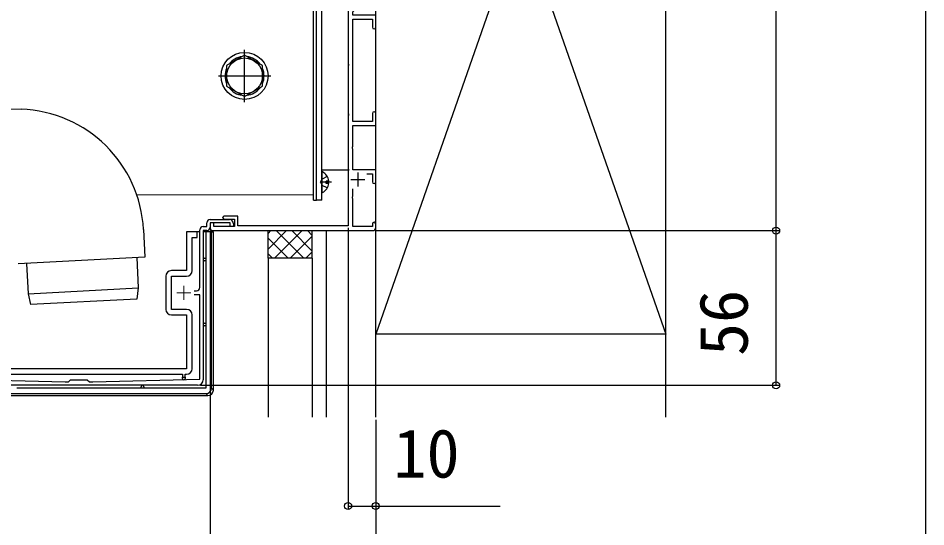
# Model space of a CAD drawing. Units: millimetres, scale not verified. Extents: x -1050 to 1050, y -1570 to 1561.
# Drawn here: x 721.3 to 1050, y 326.8 to 510.9 of the extents above; entities that cross this region are included whole.
import ezdxf
from ezdxf.enums import TextEntityAlignment as Align

# ---------------------------------------------------------------- set-up
doc = ezdxf.new("R2010")
doc.units = ezdxf.units.MM
doc.header["$LTSCALE"] = 8
for name, color, linetype in [('0-3_YKK_11', 7, 'Continuous'), ('0-5_YKK_13', 4, 'Continuous'), ('0-6_YKK_D', 6, 'Continuous'), ('0-7_YKK_ZWAK', 7, 'Continuous'), ('0-8_YSS_K', 3, 'Continuous')]:
    doc.layers.add(name, color=color, linetype=linetype)
doc.layers.add('0-4_YKK_12', color=2, linetype='Continuous', lineweight=18)
doc.styles.add('ＭＳ ゴシック', font='')
doc.styles.get('ＭＳ ゴシック').set_extended_font_data('MS Gothic')

msp = doc.modelspace()

# ---------------------------------------------------------------- linework, layer by layer
at = {"layer": '0-3_YKK_11'}
for p, q in [((844.282, 455.001), (844.282, 450.001)), ((841.782, 452.501), (846.782, 452.501)), ((790.782, 438.001), (797.782, 438.001)), ((787.082, 413.401), (787.082, 434.301)), ((791.782, 434.001), (849.782, 434.001)), ((850.782, 435.001), (850.782, 436.401)), ((784.982, 412.201), (785.882, 412.201)), ((786.282, 378.001), (700.282, 378.001))]:
    msp.add_line(p, q, dxfattribs=at)
for points in [[(840.782, 563.543), (840.782, 494.459), (840.902, 494.276), (840.902, 493.726), (840.782, 493.543), (840.782, 476.459), (840.902, 476.276), (840.902, 475.726), (840.782, 475.543), (840.782, 456.459), (840.902, 456.276), (840.902, 455.726), (840.782, 455.543), (840.782, 435.701), (800.782, 435.701), (800.782, 439.201), (795.782, 439.201), (795.282, 438.701), (795.782, 438.201), (799.582, 438.201), (799.582, 435.501), (792.182, 435.501), (792.182, 436.801), (790.782, 436.801), (790.782, 435.001)], [(850.782, 507.601), (850.782, 512.001), (842.482, 512.001), (842.482, 513.201), (843.282, 514.001), (843.282, 516.543), (843.162, 516.726), (843.162, 517.276), (843.282, 517.459), (843.282, 520.001), (842.482, 520.801), (842.482, 522.001), (850.782, 522.001), (850.782, 526.401)], [(849.582, 476.401), (849.582, 473.501), (842.482, 473.501), (842.482, 510.501), (849.582, 510.501), (849.582, 507.601)], [(850.782, 451.601), (850.782, 456.001), (842.482, 456.001), (842.482, 463.543), (842.362, 463.726), (842.362, 464.276), (842.482, 464.459), (842.482, 472.001), (850.782, 472.001), (850.782, 476.401)], [(847.555, 454.501), (849.582, 454.501), (849.582, 451.601)], [(849.582, 436.401), (849.582, 435.501), (842.482, 435.501), (842.482, 445.543), (842.362, 445.726), (842.362, 446.276), (842.482, 446.459), (842.482, 449.144)], [(788.282, 435.501), (789.582, 435.501), (789.582, 436.801)], [(789.582, 434.001), (788.282, 434.001), (788.282, 380.001)], [(799.282, 436.501), (799.282, 435.501), (798.082, 435.501), (798.082, 436.801), (790.782, 436.801), (790.782, 435.201)], [(701.582, 410.801), (699.482, 410.801), (699.482, 380.201), (738.282, 379.201), (739.482, 379.201), (740.282, 380.001), (746.282, 380.001), (747.082, 379.201), (748.282, 379.201), (787.082, 380.201), (787.082, 410.801), (784.982, 410.801)]]:
    msp.add_lwpolyline(points, dxfattribs=at)
for centre, radius, start, end in [((850.182, 507.601), 0.6, 180.00001, 269.99999), ((850.182, 507.601), 0.6, 270.00001, 359.99999), ((850.182, 476.401), 0.6, 90.00001, 179.99999), ((850.182, 476.401), 0.6, 0.00001, 89.99999), ((850.182, 451.601), 0.6, 180.00001, 269.99999), ((850.182, 451.601), 0.6, 270.00001, 359.99999), ((790.782, 436.801), 1.2, 90, 180), ((797.782, 436.501), 1.5, 0, 90), ((788.282, 434.301), 1.2, 90, 180), ((789.582, 435.201), 1.2, 270, 0), ((791.782, 435.001), 1, 180.00001, 269.99999), ((850.182, 436.401), 0.6, 90.00001, 179.99999), ((849.782, 435.001), 1, 270.00001, 359.99999), ((850.182, 436.401), 0.6, 0.00001, 89.99999), ((785.882, 413.401), 1.2, 270, 0), ((786.282, 380.001), 2, 270, 0)]:
    msp.add_arc(centre, radius, start, end, dxfattribs=at)
at = {"layer": '0-4_YKK_12'}
for p, q in [((828.282, 599.001), (828.282, 447.001)), ((764.227, 447.001), (828.282, 447.001)), ((778.782, 411.501), (783.782, 411.501)), ((781.282, 414.001), (781.282, 409.001))]:
    msp.add_line(p, q, dxfattribs=at)
at = {"layer": '0-5_YKK_13'}
for p, q in [((828.282, 445.001), (828.282, 616.001)), ((829.282, 445.001), (829.282, 616.001)), ((829.282, 445.001), (829.282, 615.001)), ((831.282, 445.001), (831.282, 615.001)), ((840.782, 591.001), (840.782, 456.001)), ((803.282, 480.501), (803.282, 499.501)), ((793.782, 490.001), (812.782, 490.001)), ((708.038, 478.44), (722.358, 477.94)), ((831.282, 456.001), (840.782, 456.001)), ((831.282, 455.096), (831.282, 447.905)), ((830.824, 451.501), (831.433, 452.646)), ((830.824, 451.501), (831.433, 450.356)), ((834.782, 451.501), (831.282, 451.501)), ((833.248, 453.551), (831.433, 452.646)), ((833.248, 449.451), (831.433, 450.356)), ((833.76, 451.926), (832.882, 451.926)), ((828.282, 445.001), (829.282, 445.001)), ((831.282, 445.001), (829.282, 445.001)), ((766.69, 434.375), (767.213, 424.389)), ((782.282, 433.501), (782.282, 419.501)), ((786.082, 433.501), (782.282, 433.501)), ((784.282, 431.501), (786.082, 431.501)), ((784.282, 419.501), (784.282, 431.501)), ((786.082, 431.501), (786.082, 433.501)), ((787.082, 433.501), (786.082, 433.501)), ((789.282, 433.501), (788.282, 433.501)), ((789.282, 433.501), (789.282, 424.001)), ((791.282, 433.501), (789.282, 433.501)), ((791.282, 433.501), (791.985, 433.501)), ((791.282, 376.997), (791.282, 433.501)), ((791.985, 376.294), (791.985, 433.501)), ((764.217, 424.232), (764.693, 413.242)), ((724.272, 422.138), (724.947, 411.159)), ((788.782, 424.001), (789.282, 424.001)), ((789.282, 423.001), (788.782, 423.001)), ((789.282, 424.001), (789.282, 423.001)), ((789.282, 423.001), (789.282, 400.501)), ((774.782, 417.501), (774.782, 405.501)), ((782.282, 419.501), (776.782, 419.501)), ((776.782, 417.501), (782.282, 417.501)), ((776.782, 405.501), (776.782, 417.501)), ((724.947, 411.159), (764.693, 413.242)), ((724.947, 411.159), (725.756, 407.196)), ((764.693, 413.242), (764.303, 409.216)), ((764.303, 409.216), (725.756, 407.196)), ((782.282, 405.501), (776.782, 405.501)), ((776.782, 403.501), (782.282, 403.501)), ((782.282, 403.501), (782.282, 384.001)), ((784.282, 384.001), (784.282, 403.501)), ((788.782, 400.501), (789.282, 400.501)), ((789.282, 399.501), (788.782, 399.501)), ((789.282, 400.501), (789.282, 399.501)), ((789.282, 399.501), (789.282, 377.001)), ((782.282, 384.001), (704.282, 384.001)), ((705.782, 382.001), (780.782, 382.001)), ((780.782, 382.001), (780.782, 381.001)), ((781.782, 382.001), (782.282, 382.001)), ((781.782, 381.001), (781.782, 382.001)), ((780.782, 381.001), (781.782, 381.001)), ((780.782, 380.501), (780.782, 381.001)), ((781.782, 381.001), (781.782, 380.501)), ((697.278, 375.001), (789.286, 375.001)), ((765.782, 377.001), (720.782, 377.001)), ((765.782, 377.001), (765.782, 377.501)), ((766.782, 377.001), (765.782, 377.001)), ((766.782, 377.501), (766.782, 377.001)), ((789.282, 377.001), (766.782, 377.001)), ((789.989, 374.297), (789.286, 375.001)), ((791.282, 376.997), (791.985, 376.294)), ((696.575, 374.297), (789.989, 374.297))]:
    msp.add_line(p, q, dxfattribs=at)
msp.add_lwpolyline([(803.282, 497.506), (796.782, 493.754), (796.782, 486.248), (803.282, 482.495), (809.782, 486.248), (809.782, 493.754)], close=True, dxfattribs=at)
for points in [[(833.76, 451.076), (832.882, 451.076), (832.882, 451.926)], [(767.213, 424.389), (744.244, 423.185), (721.276, 421.981)]]:
    msp.add_lwpolyline(points, dxfattribs=at)
for radius in [8.5, 6.5]:
    msp.add_circle((803.282, 490.001), radius, dxfattribs=at)
for centre, radius, start, end in [((803.282, 490.001), 7.05, 97.21814, 142.78186), ((803.282, 490.001), 7.05, 37.21814, 82.78186), ((803.282, 490.001), 7.05, 157.21814, 202.78186), ((803.282, 490.001), 7.05, 337.21814, 22.78186), ((803.282, 490.001), 7.05, 217.21814, 262.78186), ((803.282, 490.001), 7.05, 277.21814, 322.78186), ((720.753, 431.968), 46, 3, 88), ((831.436, 455.096), 0.154, 62.71904, 180), ((829.582, 451.501), 4.2, 5.80773, 62.71904), ((829.582, 451.501), 4.2, 297.28096, 354.19227), ((831.436, 447.905), 0.154, 180, 297.28096), ((788.782, 423.501), 0.5, 90, 180), ((788.782, 423.501), 0.5, 180, 270), ((776.782, 417.501), 2, 90, 180), ((782.282, 419.501), 2, 270, 0), ((776.782, 405.501), 2, 180, 270), ((782.282, 403.501), 2, 0, 90), ((788.782, 400.001), 0.5, 90, 180), ((788.782, 400.001), 0.5, 180, 270), ((782.282, 384.001), 2, 270, 0), ((781.282, 380.501), 0.5, 180, 270), ((781.282, 380.501), 0.5, 270, 0), ((766.282, 377.501), 0.5, 90, 180), ((766.282, 377.501), 0.5, 0, 90)]:
    msp.add_arc(centre, radius, start, end, dxfattribs=at)
for centre in [(789.278, 377.005), (789.982, 376.301)]:
    msp.add_ellipse(centre, major_axis=(1.419, -1.419), ratio=0.99628, start_param=5.4996506, end_param=7.06672, dxfattribs=at)
at = {"layer": '0-6_YKK_D'}
for p, q in [((995.782, 434.001), (995.782, 639.001)), ((790.782, 434.001), (790.782, 293.297)), ((790.782, 434.001), (790.782, 293.297)), ((840.782, 435.001), (840.782, 333.297)), ((850.782, 434.001), (996.782, 434.001)), ((850.782, 434.001), (996.782, 434.001)), ((995.782, 378.001), (995.782, 434.001)), ((787.282, 378.001), (996.782, 378.001)), ((850.782, 365.501), (850.782, 333.297)), ((850.782, 365.501), (850.782, 293.297))]:
    msp.add_line(p, q, dxfattribs=at)
msp.add_lwpolyline([(840.782, 334.297), (850.782, 334.297), (895.882, 334.297)], dxfattribs=at)
for centre in [(995.782, 434.001), (995.782, 434.001), (995.782, 378.001), (840.782, 334.297), (850.782, 334.297)]:
    msp.add_circle(centre, 1.275, dxfattribs=at)
at = {"layer": '0-7_YKK_ZWAK'}
msp.add_lwpolyline([(-1050, -1570), (1050, -1570), (1050, 1490)], dxfattribs=at)
at = {"layer": '0-8_YSS_K'}
for p, q in [((955.782, 696.501), (850.782, 396.501)), ((955.782, 366.501), (955.782, 696.501)), ((811.782, 432.952), (812.83, 434.001)), ((811.782, 427.296), (818.487, 434.001)), ((814.144, 424.001), (824.144, 434.001)), ((824.722, 424.001), (814.722, 434.001)), ((827.782, 426.597), (820.379, 434.001)), ((827.782, 432.254), (826.036, 434.001)), ((827.782, 424.001), (827.782, 434.001)), ((832.782, 434.001), (832.782, 366.501)), ((819.065, 424.001), (811.782, 431.284)), ((819.801, 424.001), (827.782, 431.982)), ((813.408, 424.001), (811.782, 425.627)), ((825.458, 424.001), (827.782, 426.325)), ((811.782, 424.001), (811.782, 366.501)), ((827.782, 424.001), (827.782, 366.501))]:
    msp.add_line(p, q, dxfattribs=at)
for points in [[(850.782, 366.501), (850.782, 696.501), (955.782, 696.501)], [(955.782, 396.501), (850.782, 396.501), (850.782, 696.501)], [(850.782, 696.501), (955.782, 396.501), (955.782, 696.501)], [(827.782, 424.001), (811.782, 424.001), (811.782, 434.001)]]:
    msp.add_lwpolyline(points, dxfattribs=at)

# ---------------------------------------------------------------- texts
at = {"layer": '0-6_YKK_D', "style": 'ＭＳ ゴシック'}
msp.add_text('56', height=17.6, rotation=90, dxfattribs=at).set_placement((990.782, 388.614), align=Align.BOTTOM_LEFT)
msp.add_text('10', height=17.6, dxfattribs=at).set_placement((857.2, 339.297), align=Align.BOTTOM_LEFT)

doc.saveas('drawing.dxf')
